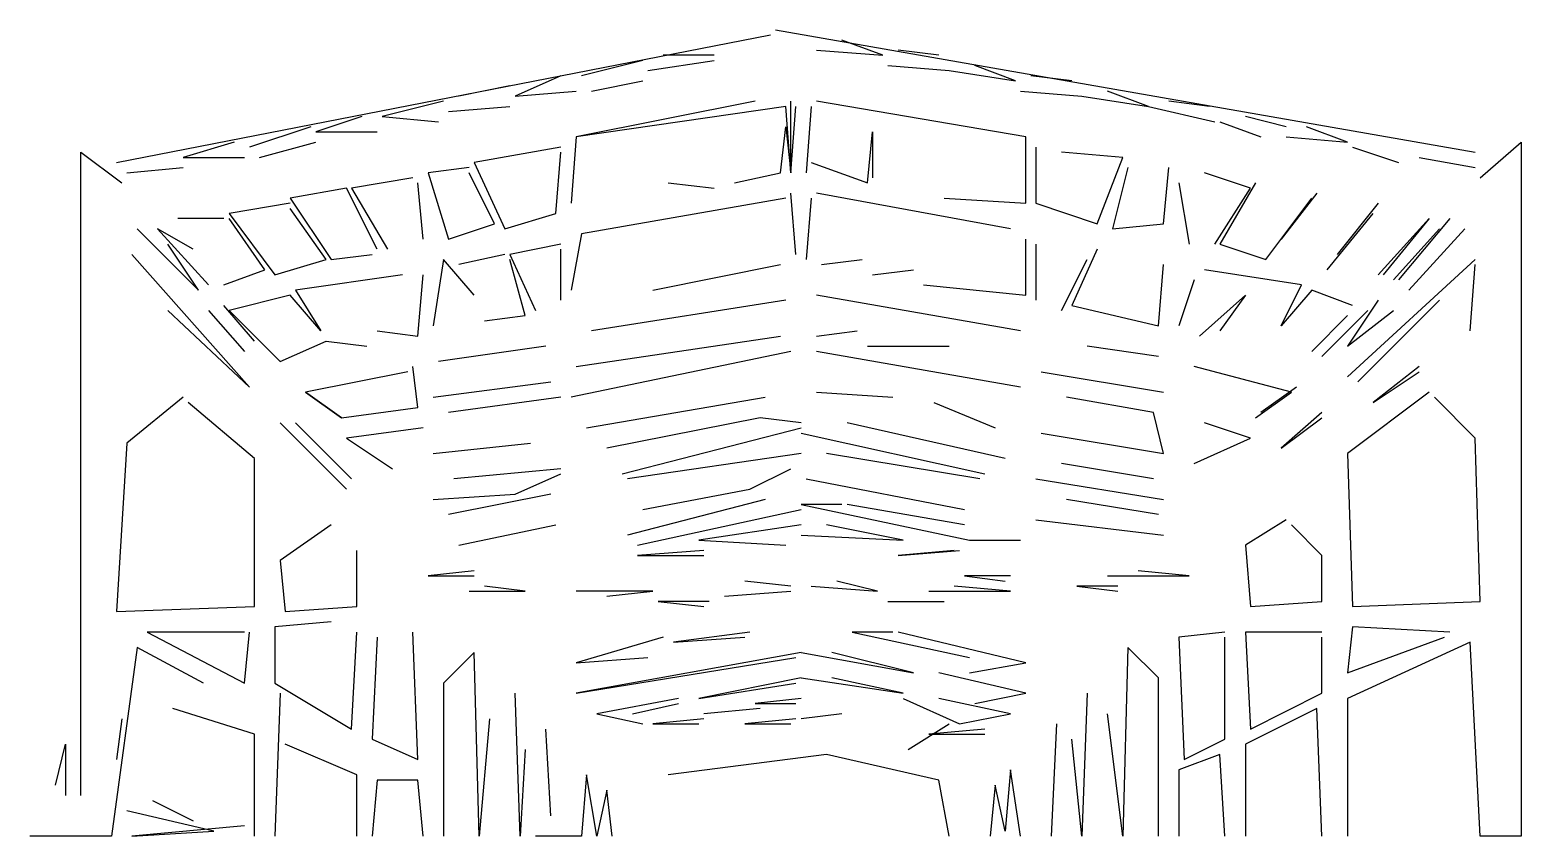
# Model space of a CAD drawing. Extents: x 0 to 292, y 1 to 159.
import ezdxf

# ---------------------------------------------------------------- set-up
doc = ezdxf.new("R2010")
doc.units = 0
doc.layers.add('TRACE', color=3, linetype='CONTINUOUS')

msp = doc.modelspace()

# ---------------------------------------------------------------- linework, layer by layer
at = {"layer": 'TRACE'}
for p, q in [((17, 133), (145, 158)), ((146, 159), (283, 135)), ((154, 155), (167, 154)), ((167, 154), (159, 157)), ((178, 154), (170, 155)), ((120, 153), (108, 150)), ((121, 151), (134, 153)), ((134, 154), (124, 154)), ((168, 152), (180, 151)), ((193, 149), (185, 152)), ((104, 150), (95, 146)), ((110, 147), (120, 149)), ((180, 151), (193, 149)), ((204, 149), (196, 150)), ((94, 148), (84, 146)), ((95, 146), (107, 147)), ((194, 147), (206, 146)), ((206, 146), (219, 144)), ((219, 144), (211, 147)), ((81, 145), (69, 142)), ((82, 143), (94, 144)), ((142, 145), (107, 138)), ((142, 145), (107, 138)), ((148, 144), (107, 138)), ((149, 131), (148, 144)), ((149, 131), (149, 145)), ((149, 131), (150, 144)), ((153, 144), (152, 131)), ((195, 138), (154, 145)), ((219, 144), (232, 141)), ((231, 144), (223, 145)), ((65, 142), (56, 139)), ((69, 142), (80, 141)), ((233, 141), (241, 138)), ((246, 140), (238, 142)), ((55, 140), (43, 136)), ((56, 139), (68, 139)), ((107, 138), (106, 125)), ((107, 138), (106, 125)), ((107, 138), (106, 125)), ((147, 131), (148, 140)), ((147, 131), (148, 140)), ((147, 131), (148, 140)), ((148, 140), (149, 131)), ((148, 140), (149, 131)), ((148, 140), (149, 131)), ((164, 129), (165, 139)), ((165, 139), (165, 130)), ((195, 125), (195, 138)), ((246, 138), (258, 137)), ((258, 137), (250, 140)), ((10, 9), (10, 135)), ((10, 135), (18, 129)), ((40, 137), (30, 134)), ((45, 134), (56, 137)), ((104, 136), (87, 133)), ((103, 123), (104, 135)), ((197, 136), (197, 125)), ((214, 134), (202, 135)), ((259, 136), (268, 133)), ((284, 130), (292, 137)), ((292, 137), (292, 1)), ((19, 131), (30, 132)), ((30, 134), (42, 134)), ((86, 132), (78, 131)), ((87, 133), (93, 120)), ((153, 133), (164, 129)), ((209, 121), (214, 134)), ((215, 132), (212, 120)), ((222, 121), (223, 132)), ((272, 134), (283, 132)), ((75, 130), (63, 128)), ((77, 118), (76, 129)), ((78, 131), (82, 118)), ((91, 121), (86, 131)), ((125, 129), (134, 128)), ((125, 129), (134, 128)), ((125, 129), (134, 128)), ((138, 129), (147, 131)), ((138, 129), (147, 131)), ((138, 129), (147, 131)), ((225, 129), (227, 117)), ((239, 128), (230, 131)), ((240, 129), (233, 117)), ((62, 128), (51, 126)), ((51, 126), (59, 114)), ((68, 116), (62, 128)), ((63, 128), (70, 116)), ((148, 126), (108, 119)), ((150, 115), (149, 127)), ((153, 126), (152, 114)), ((192, 120), (154, 127)), ((179, 126), (195, 125)), ((232, 117), (239, 128)), ((242, 114), (251, 126)), ((252, 127), (245, 118)), ((51, 125), (39, 123)), ((39, 123), (48, 111)), ((58, 114), (51, 124)), ((93, 120), (103, 123)), ((197, 125), (209, 121)), ((254, 112), (263, 123)), ((264, 125), (256, 115)), ((21, 120), (33, 108)), ((32, 116), (25, 120)), ((25, 120), (35, 109)), ((38, 122), (29, 122)), ((46, 112), (39, 122)), ((82, 118), (91, 121)), ((212, 120), (222, 121)), ((264, 111), (274, 122)), ((274, 122), (265, 111)), ((267, 110), (276, 120)), ((278, 122), (268, 110)), ((270, 108), (281, 120)), ((33, 108), (27, 117)), ((104, 117), (94, 115)), ((108, 119), (106, 108)), ((195, 107), (195, 118)), ((197, 117), (197, 106)), ((233, 117), (242, 114)), ((43, 89), (20, 115)), ((48, 111), (58, 114)), ((59, 114), (67, 115)), ((81, 114), (79, 101)), ((87, 107), (81, 114)), ((93, 115), (84, 113)), ((94, 115), (99, 104)), ((97, 103), (94, 114)), ((104, 106), (104, 116)), ((155, 113), (163, 114)), ((202, 104), (207, 114)), ((209, 116), (204, 105)), ((283, 114), (258, 91)), ((38, 109), (46, 112)), ((73, 111), (52, 108)), ((76, 99), (77, 111)), ((122, 108), (147, 113)), ((165, 111), (173, 112)), ((221, 101), (222, 113)), ((249, 109), (230, 112)), ((282, 100), (283, 113)), ((175, 109), (195, 107)), ((228, 110), (225, 101)), ((245, 101), (249, 109)), ((51, 107), (39, 104)), ((57, 100), (51, 107)), ((52, 108), (57, 100)), ((148, 106), (110, 100)), ((194, 100), (154, 107)), ((229, 99), (238, 107)), ((238, 107), (233, 100)), ((251, 108), (245, 101)), ((259, 105), (251, 108)), ((264, 106), (258, 97)), ((260, 90), (276, 106)), ((27, 104), (43, 89)), ((35, 104), (42, 96)), ((44, 98), (38, 105)), ((39, 104), (49, 94)), ((89, 102), (97, 103)), ((204, 105), (221, 101)), ((251, 96), (258, 103)), ((258, 103), (251, 96)), ((253, 95), (262, 104)), ((258, 97), (267, 104)), ((68, 100), (76, 99)), ((154, 99), (162, 100)), ((49, 94), (58, 98)), ((58, 98), (66, 97)), ((101, 97), (80, 94)), ((107, 93), (147, 99)), ((164, 97), (180, 97)), ((221, 95), (207, 97)), ((149, 96), (106, 87)), ((194, 89), (154, 96)), ((74, 92), (54, 88)), ((76, 85), (75, 93)), ((198, 92), (222, 88)), ((247, 88), (228, 93)), ((272, 93), (263, 86)), ((263, 86), (272, 92)), ((54, 88), (61, 83)), ((61, 83), (54, 88)), ((79, 87), (102, 90)), ((154, 88), (169, 87)), ((240, 83), (247, 88)), ((248, 89), (241, 84)), ((274, 88), (258, 76)), ((30, 87), (19, 78)), ((44, 75), (31, 86)), ((61, 83), (76, 85)), ((104, 87), (82, 84)), ((109, 81), (144, 87)), ((177, 86), (189, 81)), ((220, 84), (203, 87)), ((283, 79), (275, 87)), ((49, 82), (62, 69)), ((63, 71), (52, 82)), ((143, 83), (113, 77)), ((151, 82), (143, 83)), ((191, 75), (160, 82)), ((222, 76), (220, 84)), ((239, 79), (230, 82)), ((253, 84), (245, 77)), ((245, 77), (253, 83)), ((77, 81), (62, 79)), ((62, 79), (71, 73)), ((116, 72), (151, 81)), ((151, 80), (187, 72)), ((198, 80), (222, 76)), ((228, 74), (239, 79)), ((284, 47), (283, 79)), ((19, 78), (17, 45)), ((79, 76), (98, 78)), ((151, 76), (117, 71)), ((186, 71), (156, 76)), ((258, 76), (259, 46)), ((44, 46), (44, 75)), ((104, 73), (83, 71)), ((141, 69), (149, 73)), ((220, 71), (202, 74)), ((95, 68), (104, 72)), ((152, 71), (183, 65)), ((197, 71), (222, 67)), ((79, 67), (95, 68)), ((102, 68), (82, 64)), ((120, 65), (141, 69)), ((144, 67), (117, 60)), ((119, 58), (151, 65)), ((159, 66), (151, 66)), ((151, 66), (184, 59)), ((183, 62), (160, 66)), ((221, 64), (203, 67)), ((59, 62), (49, 55)), ((84, 58), (103, 62)), ((151, 62), (131, 59)), ((171, 59), (156, 62)), ((197, 63), (222, 60)), ((246, 63), (238, 58)), ((253, 56), (247, 62)), ((131, 59), (148, 58)), ((151, 60), (171, 59)), ((184, 59), (194, 59)), ((64, 46), (64, 57)), ((132, 57), (119, 56)), ((119, 56), (132, 56)), ((181, 57), (170, 56)), ((170, 56), (182, 57)), ((238, 58), (239, 46)), ((253, 47), (253, 56)), ((49, 55), (50, 45)), ((87, 53), (78, 52)), ((227, 52), (217, 53)), ((78, 52), (87, 52)), ((97, 49), (89, 50)), ((149, 50), (140, 51)), ((153, 50), (166, 49)), ((166, 49), (158, 51)), ((192, 49), (181, 50)), ((192, 52), (183, 52)), ((183, 52), (191, 51)), ((213, 50), (205, 50)), ((205, 50), (213, 49)), ((211, 52), (227, 52)), ((86, 49), (97, 49)), ((122, 49), (107, 49)), ((113, 48), (122, 49)), ((133, 47), (123, 47)), ((123, 47), (132, 46)), ((136, 48), (149, 49)), ((168, 47), (179, 47)), ((176, 49), (192, 49)), ((239, 46), (253, 47)), ((259, 46), (284, 47)), ((17, 45), (44, 46)), ((50, 45), (64, 46)), ((42, 41), (23, 41)), ((23, 41), (42, 31)), ((42, 31), (43, 41)), ((59, 43), (48, 42)), ((48, 42), (48, 31)), ((63, 22), (64, 41)), ((76, 16), (75, 41)), ((141, 41), (126, 39)), ((169, 41), (161, 41)), ((161, 41), (184, 36)), ((195, 35), (170, 41)), ((234, 41), (225, 40)), ((253, 41), (238, 41)), ((238, 41), (239, 22)), ((259, 42), (258, 33)), ((278, 41), (259, 42)), ((21, 38), (16, 1)), ((34, 31), (21, 38)), ((68, 40), (67, 20)), ((124, 40), (107, 35)), ((126, 39), (140, 40)), ((215, 38), (214, 1)), ((221, 32), (215, 38)), ((225, 40), (226, 16)), ((234, 20), (234, 40)), ((253, 29), (253, 40)), ((258, 33), (277, 40)), ((282, 39), (258, 28)), ((284, 1), (282, 39)), ((87, 37), (81, 31)), ((88, 1), (87, 37)), ((151, 37), (107, 29)), ((107, 35), (121, 36)), ((107, 29), (150, 36)), ((151, 37), (173, 33)), ((173, 33), (157, 37)), ((195, 29), (178, 33)), ((184, 33), (195, 35)), ((48, 31), (63, 22)), ((81, 31), (81, 1)), ((151, 32), (131, 28)), ((131, 28), (150, 31)), ((151, 32), (171, 29)), ((171, 29), (157, 32)), ((221, 1), (221, 32)), ((49, 29), (48, 1)), ((96, 1), (95, 29)), ((127, 28), (111, 25)), ((118, 25), (127, 27)), ((151, 28), (142, 27)), ((142, 27), (150, 27)), ((171, 28), (182, 23)), ((192, 25), (178, 28)), ((185, 27), (195, 29)), ((207, 29), (206, 1)), ((239, 22), (253, 29)), ((258, 28), (258, 1)), ((18, 24), (17, 16)), ((44, 21), (28, 26)), ((90, 24), (88, 1)), ((111, 25), (120, 23)), ((132, 24), (122, 23)), ((143, 26), (132, 25)), ((150, 24), (140, 23)), ((159, 25), (151, 24)), ((182, 23), (192, 25)), ((214, 1), (211, 25)), ((252, 26), (238, 19)), ((253, 1), (252, 26)), ((44, 1), (44, 21)), ((102, 5), (101, 22)), ((122, 23), (131, 23)), ((140, 23), (149, 23)), ((172, 18), (180, 23)), ((187, 22), (176, 21)), ((176, 21), (187, 21)), ((201, 23), (200, 1)), ((5, 11), (7, 19)), ((7, 19), (7, 9)), ((64, 13), (50, 19)), ((67, 20), (76, 16)), ((97, 18), (96, 1)), ((206, 1), (204, 20)), ((226, 16), (234, 20)), ((238, 19), (238, 1)), ((156, 17), (125, 13)), ((178, 12), (156, 17)), ((233, 17), (225, 14)), ((234, 1), (233, 17)), ((64, 1), (64, 13)), ((68, 12), (67, 1)), ((76, 12), (68, 12)), ((77, 1), (76, 12)), ((109, 13), (108, 1)), ((111, 1), (109, 13)), ((180, 1), (178, 12)), ((192, 14), (191, 2)), ((194, 1), (192, 14)), ((225, 14), (225, 1)), ((113, 10), (111, 1)), ((114, 1), (113, 10)), ((189, 11), (188, 1)), ((191, 2), (189, 11)), ((36, 2), (19, 6)), ((24, 8), (32, 4)), ((42, 3), (20, 1)), ((16, 1), (0, 1)), ((20, 1), (36, 2)), ((108, 1), (99, 1)), ((292, 1), (284, 1))]:
    msp.add_line(p, q, dxfattribs=at)

doc.saveas('drawing.dxf')
